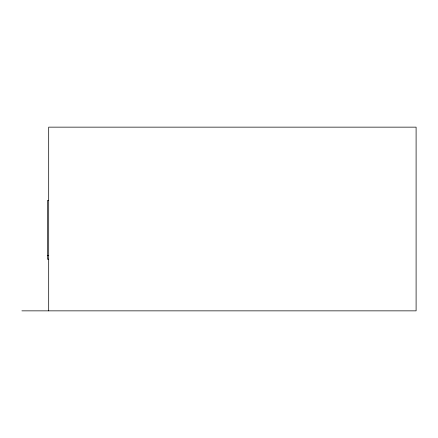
<?xml version="1.0" encoding="UTF-8"?>
<svg xmlns="http://www.w3.org/2000/svg" width="438" height="438" viewBox="0 0 438 438"><rect width="100%" height="100%" fill="white"/><g stroke="black" fill="none" stroke-linecap="round" stroke-linejoin="round"><path stroke-width="0.66" d="M48.689 200.5L47.413 200.5L47.413 259.186L48.689 259.186M47.413 255.359L48.689 255.359M21.9 310.854L416.1 310.854L416.1 127.146L48.689 127.146L48.689 310.854"/></g></svg>
